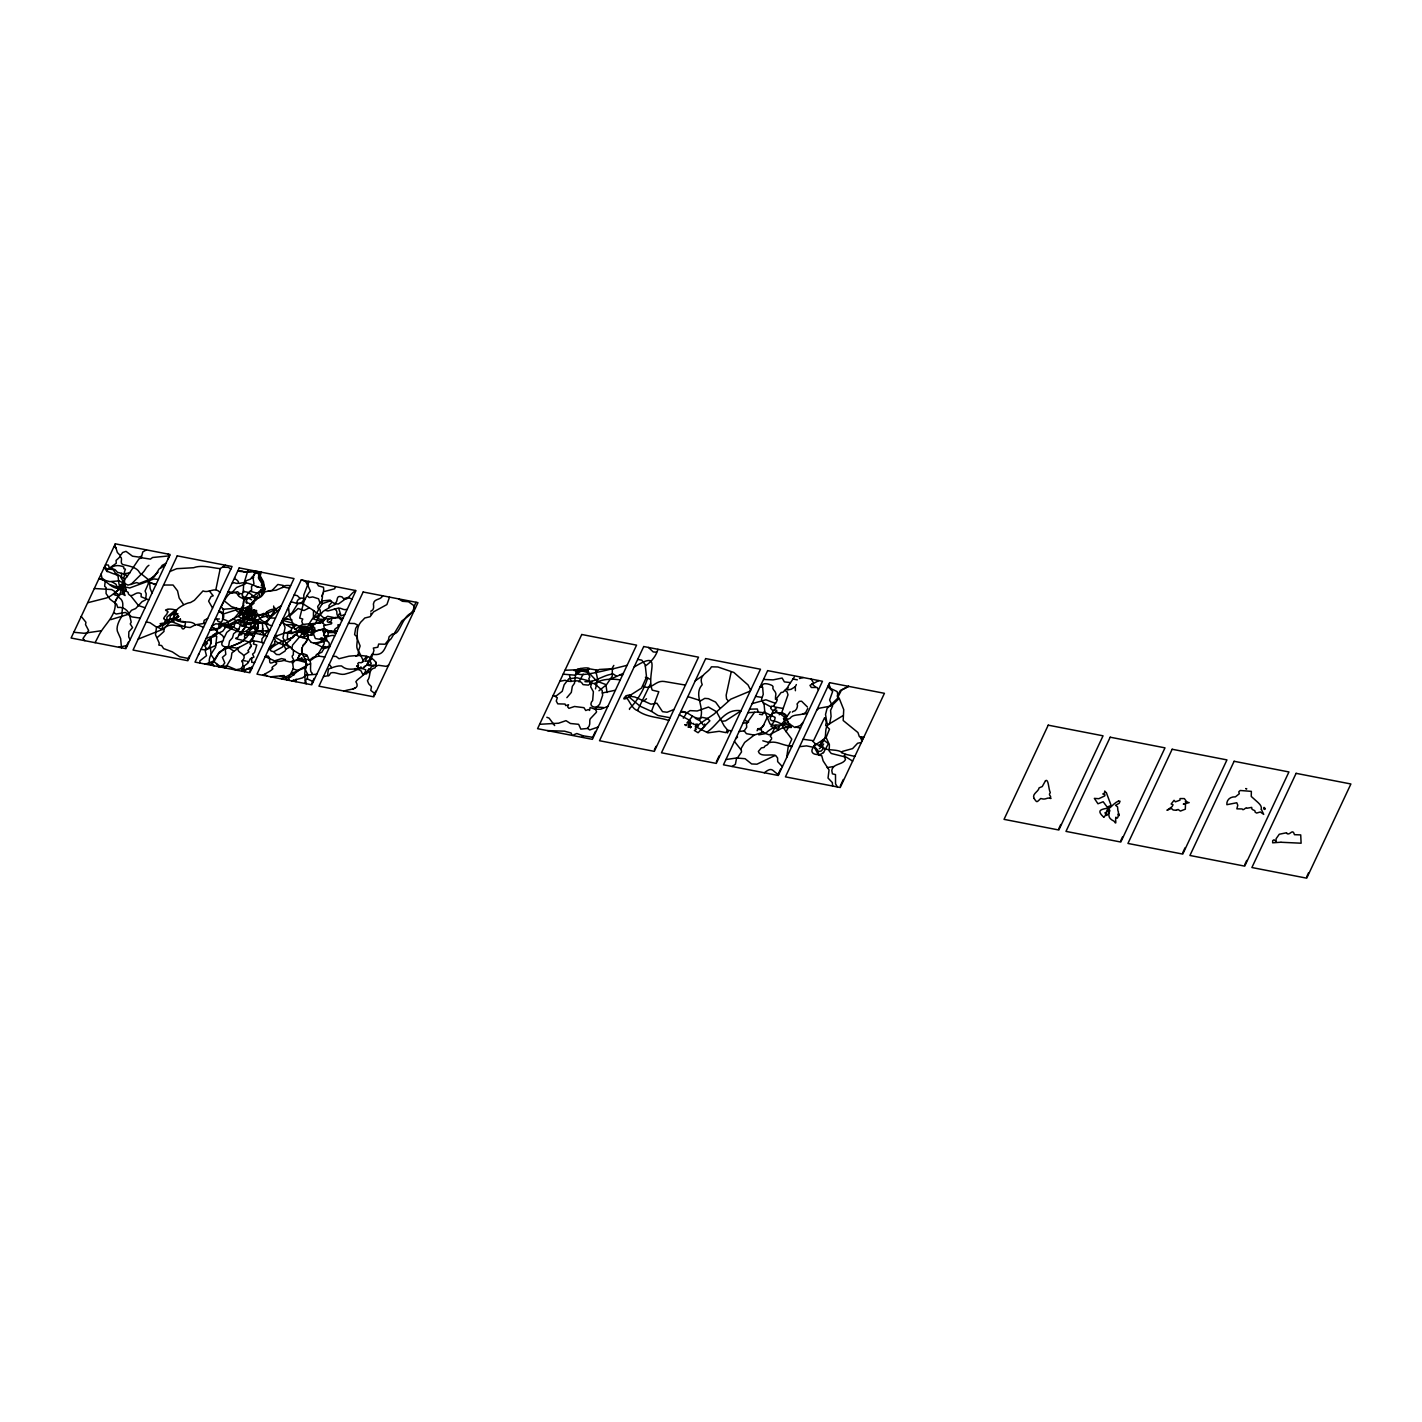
<?xml version="1.0" encoding="UTF-8"?>
<svg xmlns="http://www.w3.org/2000/svg" width="1422" height="1422" viewBox="0 0 1422 1422"><rect width="100%" height="100%" fill="white"/><g stroke="black" fill="none" stroke-linecap="round" stroke-linejoin="round"><path stroke-width="1.5" d="M95.096 642.673L98.26 636.541C103.166 625.52 115.431 617.255 115.253 604.101L114.755 603.248C115.253 599.337 123.91 590.592 119.946 589.312C114.364 591.872 112.445 596.049 106.419 597.987L87.844 602.697M236.656 631.421L233.635 633.732L232.497 637.785L229.511 641.109L228.675 645.872L219.219 652.271L210.811 665.158M248.21 569.653L243.713 584.158L243.144 592.032C240.478 596.102 245.544 598.964 243.411 603.532L243.322 606.714C241.882 613.682 238.629 608.474 243.713 605.541M311.08 642.317L316.111 643.775L326.864 640.522L326.136 636.416M233.706 619.53L236.852 620.543L247.73 616.473C249.17 612.118 243.002 614.233 242.007 610.98M263.657 643.259C261.861 642.335 248.708 638.354 250.148 644.095L251.339 645.179L249.899 647.597M254.236 613.38L254.023 615.637L250.076 615.335C246.362 622.178 239.358 620.987 230.577 625.218L215.629 623.796L211.789 626.355M1176.474 810.344L1178.038 809.456L1180.402 811.073L1185.326 809.171L1185.486 804.177L1183.317 804.123L1189.183 802.612L1185.201 801.848L1186.73 801.83L1184.348 798.577L1180.064 798.56L1179.976 800.177L1175.372 801.812L1174.057 800.319L1171.141 803.999L1173.043 804.745L1172.066 806.647L1166.964 810.291L1170.733 808.656M281.147 606.003C270.447 609.7 271.744 625.093 257.275 622.872L248.654 623.032L238.594 620.383L239.429 620.987M214.082 661.461L218.615 653.551M289.59 588.015C281.094 587.695 282.871 584.549 290.657 585.704M243.446 601.328L243.322 606.714M242.433 618.446L252.867 618.766L261.684 622.356C264.741 628.471 259.017 632.31 266.838 636.469M292.843 636.789L293.43 635.421L296.7 634.834L299.918 627.191L304.983 626.178C314.369 631.421 315.115 621.627 306.192 626.889C303.259 628.186 304.006 628.151 300.646 628.72C299.207 630.319 306.725 628.897 300.931 631.67L297.269 632.523L292.648 637.838L281.752 641.606C278.285 643.402 264.101 650.441 273.415 651.578L276.437 654.493L279.405 654.653L285.075 651.045L285.893 649.019L290.515 646.974M251.143 619.441L249.579 618.872M318.741 614.304L319.595 615.37L320.341 613.717M216.108 630.337C218.952 634.621 225.529 634.727 223.29 640.415C217.779 648.023 228.64 647.259 234.879 647.792L237.438 648.29L238.309 650.583C239.305 653.533 248.441 654.76 241.776 661.514C243.695 662.972 242.202 663.505 243.073 666.171C237.278 670.58 247.481 668.411 243.109 666.011M246.681 615.477L248.281 615.762L248.601 613.931C246.61 608.989 227.858 607.443 240.496 613.078L247.855 614.908M273.451 612.935L268.029 620.756L265.043 622.516M306.121 662.474L297.429 660.163L292.434 661.177L293.376 668.5L288.737 677.512L289.181 680.391M211.043 636.932L217.104 632.346M786.668 757.571L788.144 747.332L791.787 739.12L783.326 727.797L782.758 725.878L785.282 722.998L783.54 718.519L784.055 719.336M173.235 620.383L170.693 619.299M692.07 723.762C689.688 720.652 690.719 722.038 689.297 722.732M257.933 627.937L256.298 631.137L255.125 630.906L255.142 625.289M311.791 674.366L312.111 673.033C307.845 670.757 314.653 658.119 305.41 659.452M169.449 555.86L152.598 557.495L150.412 559.113L141.578 557.744L138.947 558.935L127.287 576.301C123.199 579.927 124.229 584.975 121.599 587.606M308.147 629.057L305.694 628.933L305.197 631.155L308.467 631.386L310.014 629.306M254.858 620.472L255.693 620.223C263.603 619.228 264.759 609.22 274.197 609.203L273.611 606.021M305.286 683.538L304.788 673.53L306.263 661.123L302.619 654.689C297.696 643.828 313.107 642.175 306.637 631.972M266.003 621.574L269.007 624.916L271.851 625.822M268.26 590.859L276.046 590.254L282.391 587.499L283.369 585.846M300.913 625.484L300.842 626.906L292.914 623.494L289.395 615.957L288.506 606.981M249.312 613.948C246.255 608.847 251.054 602.626 255.445 599.355L257.186 598.484C264.137 596.742 266.821 589.117 262.679 583.589L259.177 578.114L257.951 571.555M244.033 600.315C244.851 597.862 238.327 598.2 237.741 594.254C228.995 586.806 223.627 603.106 220.374 608.047M123.127 584.869L121.794 583.909C119.59 588.193 113.511 585.402 120.621 588.69M254.2 620.774C251.303 621.112 254.129 618.392 250.201 620.916C247.037 619.743 239.714 617.468 243.944 615.228C246.077 609.771 252.849 613.504 251.712 607.887L251.179 605.63L254.147 603.035M203.63 623.085L204.199 620.312L207.648 618.534M261.168 596.44L262.963 589.846L264.492 589.561M165.005 565.334L159.122 568.96L154.323 576.817L147.71 580.123L148.492 583.358L145.097 591.019L146.217 593.863L145.684 599.8L142.058 601.666L135.659 608.545L131.464 610.305L128.424 614.304L110.72 619.654M251.339 616.135L248.548 614.997M297.731 660.483L298.513 658.422L296.025 660.181M293.27 681.191L293.394 680.196M393.307 633.732C399.778 634.852 402.017 617.432 410.443 613.54L414.104 610.873M1045.419 780.874L1042.237 786.562L1039.073 787.877C1038.735 791.61 1031.465 793.938 1034.185 798.524M248.654 614.571L250.148 605.008L259.675 596.618L259.515 594.52L257.578 593.632M225.511 565.245L220.232 568.587L215.877 589.543M202.724 645.677L211.025 637.554C218.224 636.078 215.931 631.723 217.957 628.613L219.646 628.293C226.489 621.45 234.932 617.948 243.749 613.664L248.121 607.176L249.703 607.034M245.757 601.826L246.681 603.141M303.277 604.083L299.669 618.072L302.762 619.032L301.784 621.272L302.815 624.542M301.908 648.005L302.157 653.302L306.921 655.027L308.272 657.924A4.781 3.697 -18.6 0 1 308.645 659.293L308.467 659.826M832.599 786.028L832.35 782.58L828.031 778.065L829.044 769.977L823.142 760.894L821.72 755.651L818.574 755.171L813.686 745.981L815.535 743.902M1107.934 808.14C1100.486 809.402 1096.398 810.398 1103.703 817.17M759.472 714.235L762.316 714.733L764.716 710.893L764.147 704.921L761.517 699.393L763.241 694.363L762.654 687.501L760.077 686.773M596.547 707.054C593.596 709.685 597.809 711.213 596.191 712.493L590.219 718.839C588.886 721.025 591.268 724.776 587.535 728.206L589.632 729.966L598.147 727.051M852.631 761.09L846.463 757.268L831.23 753.464L829.204 750.994L829.399 744.666L826.111 737.503L829.488 729.13L825.631 725.398L826.626 721.167L825.524 714.448L827.071 708.423L838.109 697.829A4.035 3.111 -18.6 0 1 838.713 693.385L840.349 690.47L848.454 686.328M296.469 634.443C298.3 638.016 305.019 638.638 307.401 634.692M591.89 681.422L590.663 686.826L593.383 691.732L592.654 700.531L591.445 702.077C588.992 706.538 595.356 708.494 597.791 706.183L599.711 704.174L602.644 695.234L602.128 690.328L594.538 683.591L590.148 683.182L588.815 678.507L589.863 677.032L587.339 671.202L585.597 670.171L576.265 669.798L574.47 683.36L572.337 686.328L571.306 692.425L566.863 697.669M697.224 725.113L695.251 726.34L697.402 726.322L695.251 728.188L696.336 729.29L694.363 730.446L698.095 732.739L709.88 720.812L707.445 718.412L702.326 717.399C694.683 721.398 689.172 710.982 680.871 711.444M293.056 623.618L292.381 624.756L295.136 629.377L302.513 624.56L307.49 623.938L312.378 625.147L315.115 624.169L320.519 613.344L320.163 609.842L318.279 608.989L317.675 606.501L321.656 600.991L322.332 597.809C322.101 592.725 324.465 591.854 323.487 587.268L318.492 585.864L316.75 582.984M220.197 626.782L220.872 625.076L222.721 625.058L224.783 626.924C232.319 628.115 242.273 635.652 247.979 629.626L253.88 625.431L257.453 619.779M344.195 691.092C348.852 688.799 361.135 689.972 355.873 681.76C357.811 678.17 364.832 676.232 365.827 669.904C359.233 665.798 349.208 672.748 341.955 666.243A3.768 2.915 -18.6 0 0 341.351 665.923C336.996 665.567 332.677 667.54 328.624 668.98C327.202 673.975 327.362 679.485 330.615 673.033C335.379 671.131 340.48 676.161 346.63 673.655C357.153 671.06 365.116 664.358 359.197 668.269M613.7 668.589C608.456 669.407 573.813 679.183 577.456 671.788C576.123 667.362 578.807 669.566 580.887 668.358M791.307 726.411L784.997 723.585C781.496 725.771 777.656 720.776 773.71 721.274C766.796 719.799 772.217 716.208 772.484 712.884L772.839 710.733L770.706 708.352L771.399 706.467M99.042 578.47C106.135 579.998 109.121 585.9 115.449 587.944L116.977 587.784M689.066 723.371L688.461 725.344L689.688 726.998L690.47 724.438L688.426 724.385M820.601 746.07L824.387 739.173C827 734.534 823.658 726.926 829.595 723.869L831.07 716.421L830.59 710.378L832.599 705.934L831.177 705.17M176.808 610.482L174.782 610.518L167.014 617.006L166.765 618.677L168.596 620.632C171.102 622.676 163.015 630.035 161.326 629.093C159.584 628.275 155.762 625.449 156.242 629.217L155.496 634.745L159.264 643.153L158.82 645.09L161.593 645.535L163.601 648.592L172.293 651.845L179.616 656.715L188.859 658.599M210.9 636.612C212.251 643.348 209.301 651.898 201.053 649.232M362.894 667.967L366.485 665.372L371.977 654.209C386.375 656.893 383.94 644.415 391.05 638.833L401.768 621.058C406.923 617.006 413.802 613.273 413.998 606.554L416.059 602.288M294.407 674.775L293.288 672.393M771.684 738.836L768.609 742.693C767.578 746.443 765.089 744.488 764.058 747.457L761.392 747.901L758.37 751.42C760.006 757.677 770.973 753.518 775.772 755.597L777.603 758.033L777.656 761.623L782.402 766.654M214.367 659.541L211.22 654.991L210.332 647.561M261.204 592.423L261.008 589.668M291.048 632.399L291.723 628.044L281.432 622.054M296.576 625.484L292.825 625.716M242.255 595.942C248.743 601.382 254.947 595.267 261.115 589.881L262.004 589.65M237.812 631.706L242.131 620.614L245.828 617.29M321.905 600.422L322.367 603.479L314.529 616.419L319.577 619.192L323.505 619.37L324.092 618.09C330.242 620.063 330.117 618.09 335.29 617.877L338.809 617.735L341.902 620.65M241.811 671.184L242.202 669.104M253.596 610.269C250.77 611.087 257.986 609.345 253.809 610.251M313.249 681.707L307.383 678.916L307.507 674.01L305.321 669.638L307.241 664.056L305.979 663.345M731.21 671.824L726.162 695.18L726.535 698.949L728.402 700.886M757.108 730.748L757.819 728.722L760.983 728.437L763.01 726.322L766.973 717.843L771.897 714.519M221.779 607.301L223.538 609.985L222.952 613.486M262.839 628.506L262.715 629.75M177.679 616.544L178.177 615.69L177.519 616.633M274.179 611.211L273.628 612.989M307.863 638.3L310.725 641.766M863.083 738.8L859.315 736.525L857.946 732.543L843.175 720.492L843.726 709.614L839.229 698.344L832.403 705.134M322.563 641.464C318.208 640.415 325.585 638.069 321.052 637.838L319.843 639.278L315.364 638.531L313.551 634.034C310.654 628.648 309.854 639.296 313.036 632.097L312.2 631.208M775.079 755.473L756.966 764.183L751.634 763.952L745.075 758.708L736.596 757.997L735.405 764.272L732.117 766.494M778.687 729.788L770.955 726.304L771.826 725.131C782.473 724.847 767.578 729.433 766.174 733.272L761.854 731.797L761.019 728.26M389.521 597.116L386.891 604.581L373.542 611.887L370.093 616.704L364.743 618.019L362.646 620.294C357.046 624.773 356.815 632.683 357.473 639.26L360.122 645.961L358.54 650.814L363.428 661.034L361.206 662.776L358.771 662.528L357.74 663.63L358.504 665.265L356.602 666.171L357.846 665.869M313.373 633.252C312.947 637.412 308.876 633.305 308.272 636.096M331.717 619.174C331.255 624.382 324.056 622.036 328.838 619.477M235.163 622.409L234.061 626.515L226.773 632.399L224.267 637.554M774.83 727.851L770.369 736.4L771.648 737.876M297.785 658.599L299.278 655.044L302.157 653.302M332.997 656.271L336.214 656.484L338.969 658.724L349.065 656.182C357.882 655.471 370.84 653.64 376.261 663.061L375.212 667.842C367.623 669.14 371.32 676.303 367.427 680.694L367.96 681.867A14.949 11.518 -18.6 0 0 368.938 684.071L371.444 686.613L370.786 690.417L375.177 693.829M794.258 677.121L788.446 685.777C787.592 688.39 784.908 689.794 783.042 692.212L781.158 692.478L776.785 698.166C778.723 702.166 772.75 703.908 774.261 706.876L783.273 708.512M306.032 626.48L302.833 629.768L302.637 633.252M777.781 730.233L779.967 725.22L775.879 724.936M262.199 617.201L267.994 615.762L271.566 616.455L279.761 608.936M311.631 630.657C315.577 629.502 315.915 634.443 313.036 632.203M787.966 687.768L787.344 689.901L791.023 689.315L795.307 686.702L796.356 684.551M261.239 572.248L260.208 575.874L263.479 581.758L264.652 588.815M252.298 639.669L255.16 633.323M322.403 641.198C323.807 636.381 330.455 636.327 327.647 631.599M126.06 589.81L125.456 587.233L122.914 587.642L125.047 585.686L122.114 586.273L123.039 585.029M312.236 625.733L313.675 626.551L311.418 628.275L314.706 627.795L314.884 631.101L324.376 628.808L330.135 631.368L337.032 631.013L333.37 632.132C327.327 628.026 322.243 635.527 322.865 629.413M213.176 634.852L217.282 633.768L217.353 632.506M1034.167 798.506C1037.136 803.021 1036.602 802.399 1040.691 798.489C1046.45 800.408 1046.254 796.889 1051 798.471A2.08 1.6 -18.6 0 1 1050.271 798.098C1051.96 795.485 1047.694 795.769 1050.289 792.552C1048.494 789.352 1048.583 778.207 1045.508 780.714M321.799 596.458L322.936 593.401M168.969 622.96L174.657 619.352L173.786 616.988L174.746 615.139A8.159 6.292 -18.6 0 1 174.462 614.819C174.995 613.362 176.417 616.117 177.963 613.789C169.307 613.291 183.989 603.07 190.441 602.572L194.387 600.315L203.008 590.93C208.892 593.614 215.024 586.273 219.895 592.441M699.873 719.532C705.703 707.694 692.923 695.038 702.219 684.675C697.989 674.632 708.12 673.388 711.427 666.811L717.861 666.971L733.859 672.464L748.061 684.96L750.656 690.203M257.578 626.889L258.129 625.662L255.622 622.569M308.965 581.456L303.775 595.071C304.823 604.386 298.496 604.19 292.968 602.27L290.959 601.755M301.66 603.337L297.82 603.675L292.079 612.775L282.569 620.188L285.058 627.706L282.978 637.838L285.609 642.762L293.447 650.334L293.305 654.902C289.306 656.911 297.589 661.266 292.132 663.025M376.012 662.119L375.959 663.843M783.54 718.519L784.464 718.252M323.523 632.097L324.98 638.727L328.997 642.673L329.62 646.814M256.298 631.137L255.036 633.75M265.043 634.887L261.95 638.798L261.915 641.749M313.498 610.642L313.391 618.872L322.954 622.338L308.947 624.062L312.627 618.481L319.754 615.033M598.964 690.772L606.501 684.711L612.278 676.179L612.313 667.931L613.824 665.407M353.136 688.995L355.304 687.821M255.285 620.383L255.622 619.441M172.951 618.712L173.911 616.561M324.856 656.982L318.812 656.146L318.404 653.658L324.145 643.775L324.109 641.091M224.036 600.653L231.43 606.625L236.532 608.207L222.881 609.291M299.331 637.198L292.559 645.09L291.83 648.788M303.526 603.408C303.135 602.484 307.65 593.454 310.387 591.09L307.401 584.353L308.752 581.42M838.731 698.291L837.078 691.536L830.697 688.515L828.83 684.355M331.237 601.044C327.184 599.444 335.965 603.763 335.023 604.528C329.584 606.945 327.771 608.865 323.043 611.407L320.625 614.517M255.373 618.055C258.804 615.762 252.903 609.007 248.512 615.122M650.476 683.875L637.5 710.52C631.261 709.116 628.311 696.602 625.147 697.793M104.179 567.502L107.148 571.68M382.678 595.782C380.776 600.191 374.11 598.52 373.577 603.497C372.6 603.052 375.728 609.86 370.769 611.229M784.286 718.679L784.606 716.955L781.833 715.159L781.869 712.173L788.001 694.789L787.041 691.803L784.944 690.399M152.03 593.01L150.145 588.53L149.417 580.407L141.222 573.866M116.053 548.252L114.72 545.035M231.946 583.411L234.026 582.7C240.674 585.206 239.269 580.78 234.737 578.754L234.666 577.581M1119.096 814.131L1119.167 815.641L1118.296 814.486A3.128 2.417 -18.6 0 1 1118.599 814.006L1118.687 814.148M252.867 618.766L252.334 616.135L248.423 615.459M218.704 624.382L224.765 623.049M224.374 648.628C230.328 647.437 236.887 643.97 242.611 641.304C245.117 639.882 244.762 636.292 244.46 636.309C245.437 631.439 257.88 627.706 254.52 622.001L254.52 620.134M250.361 616.028L250.876 614.837L258.022 614.837M689.634 723.958L690.079 722.127M300.291 654.351L298.193 657.942M823.658 743.973C817.17 752.362 838.358 747.812 841.86 752.682L842.411 751.403L852.578 748.612L857.626 743.226L861.377 742.462M160.224 568.373L162.179 565.369L165.93 563.361M689.03 723.229L686.897 722.98L692.443 716.315M180.434 619.725L180.523 619.085M219.272 610.411L220.126 611.567C227.324 614.624 222.063 621.538 218.935 625.236L218.792 628.204L210.207 629.715M246.664 622.943L245.437 627.244L240.958 632.986C237.492 632.826 239.767 637.82 236.461 637.98C232.515 638.674 243.749 640.22 246.646 641.269L249.383 642.282M243.091 640.967C245.722 637.358 247.232 637.874 248.086 634.55M772.182 715.639C769.551 711.391 776.803 714.342 776.768 710.325L774.563 709.827M229.724 625.182L237.19 629.199L238.718 631.51M241.953 631.261L245.117 627.155L249.917 614.588M256.44 572.693L257.098 571.377L250.468 579.11L246.059 580.763L245.295 583.891L236.532 587.535L232.497 592.05M272.953 590.361L257.204 593.17L251.232 591.534C247.748 590.397 247.428 597.4 243.66 598.04M221.761 624.56L227.68 625.2L236.994 620.507M117.795 588.761L118.364 589.775L114.204 593.916M125.954 647.134L128.3 642.122M187.9 659.168L189.588 655.578M242.007 610.269L238.523 616.704L244.762 619.548M249.863 671.202L252.067 666.545M311.845 683.253L314.102 678.436M370.929 613.006L371.071 614.464M373.808 695.287L375.799 691.074M622.64 674.846L620.241 674.757L609.967 679.414M592.423 737.787L595.409 731.423M654.369 749.838L656.004 746.354M716.332 761.872L719.141 755.882M737.556 737.076L735.601 738.942M778.314 773.923L780.642 768.964M840.295 785.957L843.317 779.487M1058.892 828.457L1060.759 824.493M1120.838 840.509L1122.491 836.971M1182.82 852.542L1185.024 847.832M1244.783 864.576L1246.738 860.417M1306.747 876.645L1308.596 872.717M230.044 628.133L231.395 626.498M260.208 571.982L259.106 573.973L263.977 586.859M248.637 632.417L247.464 634.319L240.958 632.986M226.24 626.035L228.373 626.409L228.675 624.916M247.801 615.548L246.504 616.899L242.966 615.068M807.767 708.44L805.705 712.44C801.19 716.244 793.156 713.346 789.974 718.394L785.015 720.439L779.825 725.7M683.324 718.181L686.755 712.76M337.245 617.379C340.089 617.024 337.174 613.255 340.462 613.913L338.738 608.474M791.45 727.495L788.463 727.335L786.01 731.69M762.405 687.395C760.628 681.334 769.942 684.142 772.359 685.688L773.07 686.719C771.453 690.203 777.39 691.003 775.594 696.193L775.47 699.286L776.536 699.464M578.967 681.938L583.18 674.188M106.828 569.973L116.266 563.29L116.071 560.428C121.759 555.38 120.994 556.429 117.368 552.518L115.911 547.879L113.938 546.706M243.304 615.246L244.388 612.971M326.171 618.108L323.363 621.165L320.181 621.183M176.488 618.143L177.235 617.61L176.346 618.463M819.196 746.408L822.734 739.849L826.111 737.503M254.378 619.974L255.018 618.232M221.832 667.309L221.885 665.976M320.608 623.032L321.799 620.703M174.177 613.06L170.178 616.17L170.089 618.623L165.076 623.387L157.415 627.155L161.646 625.325L160.064 623.707L165.485 622.712L164.739 621.201L166.161 620.188M595.462 688.888L597.773 679.965L595.587 669.869L588.868 668.731L586.717 670.704L587.215 672.339L581.438 670.793L575.163 675.183L563.148 674.17M219.13 610.696L219.575 612.082L220.712 611.762M255.373 615.548L253.703 618.961M838.589 695.713L841.451 690.203L848.738 686.382M294.763 626.195L293.963 627.635L291.386 627.813M244.424 599.284L245.366 597.489M355.944 656.289L358.54 654.884M707.161 731.975C718.661 724.278 724.42 708.316 741.004 710.733M325.514 617.877L327.593 616.277L335.29 617.877M222.596 614.251L235.839 609.967M688.07 727.069L689.403 726.926L688.426 726.802M788.623 725.167L789.334 723.887L786.544 720.279M306.939 631.279L308.681 628.4M254.147 641.304L253.4 644.042L256.795 644.984L254.52 652.538L252.583 654.102L253.934 657.088L250.432 658.635L247.943 663.096L243.909 666.26M148.919 565.298C145.933 566.951 145.524 570.115 142.627 572.87L130.895 584.531M264.99 588.992L264.368 590.219M249.703 628.631L251.321 624.596L242.7 624.009M106.97 570.115L110.685 568C114.667 564.605 120.248 565.281 123.803 567.005L123.892 568.693L125.438 569.173L124.247 572.497L127.073 576.692M727.406 732.988L728.348 731.05L724.118 725.842L716.51 711.675L708.458 707.072L697.153 710.982L690.043 710.609L686.435 713.151M117.671 588.566L116.337 587.748L121.368 589.508M116.835 598.147L114.844 602.555M169.609 555.522L168.045 558.864M253.703 601.702L256.298 599.284M854.835 756.397L845.788 754.353L844.153 755.811L845.486 759.561C842.677 765.072 832.67 763.365 831.781 770.528L832.421 773.852L835.496 774.563L835.549 783.86L837.416 786.97M221.441 667.238L224.818 662.883L222.419 657.355L225.831 654.422L225.263 649.854L227.449 647.188M223.325 612.278L222.685 613.255M296.505 603.426L297.322 600.955C298.229 598.307 303.242 596.867 304.948 599.302M304.983 643.668L308.094 637.98L307.259 635.616M366.485 665.372L371.053 659.381L373.95 650.476L373.346 648.059L377.808 647.223L378.661 644.059L385.06 644.237L388.384 640.06L389.13 636.665L392.294 634.016M737.343 758.104L741.502 751.971L741.146 748.47L744.666 742.426L754.247 735.085L763.418 732.081M369.951 671.255C364.921 670.082 369.205 674.526 365.081 673.975C362.646 675.93 362.255 673.086 361.739 672.286C361.615 669.513 355.767 669.282 354.736 668.696C359.464 668.749 357.544 667.789 358.166 665.709M225.956 646.939L224.996 647.33M255.836 612.189C255.302 608.865 254.254 612.971 255 614.197M282.018 622.143L279.921 625.289M247.943 662.19L247.019 661.141M244.477 671.717L246.077 669.673L242.895 669.051M326.527 629.893L323.558 635.083L326.669 636.327M754.531 712.298L746.479 723.709L746.71 727.229L744.221 730.872L739.085 731.495M251.019 646.672L247.908 650.654L248.868 651.934L244.584 654.92M823.96 747.705L821.401 750.94L818.077 751.687M163.637 618.499C165.29 614.766 167.156 615.122 167.227 612.775C170.711 610.927 161.646 610.429 167.743 609.327M206.066 649.73L215.433 645.641L216.642 643.011L222.028 641.269M285.893 649.232L284.027 645.57L290.515 639.776L290.408 638.229M273.966 637.963L274.979 639.402C274.375 641.695 279.725 643.597 283.085 644.646L282.694 646.903L274.197 651.489M300.149 636.967C301.5 629.893 315.151 635.136 312.165 628.097M291.954 619.885L285.147 618.89L283.902 620.685L292.896 623.263M817.792 753.127L817.81 750.212L814.326 746.532M265.363 656.289L268.171 656.004C271.033 658.422 267.958 664.27 271.886 662.865C276.117 660.448 281.947 662.368 285.378 659.488L281.485 658.599L274.606 660.875L265.203 656.626M799.484 678.543L803.181 677.53M324.127 591.57L334.668 588.779L335.45 586.611M776.661 707.658L772.804 710.929M163.654 618.606L166.143 620.365M818.859 680.569L809.971 685.351L811.322 687.501L817.135 687.466L818.432 689.848M627.12 665.3L613.948 668.607L599.249 669.478L595.356 672.162M199.791 663.025L199.844 660.91L206.492 655.684L205.283 651.187L206.172 647.917L204.786 645.997L207.523 643.206L204.75 641.375M257.542 620.65C259.888 627.12 257.009 637.963 246.841 632.15M178.763 616.419L177.732 617.13L178.657 616.419M764.289 772.75C772.679 766.316 771.737 770.742 778.634 774.688M213.176 661.55L211.149 665.087M685.884 712.511L680.605 712.031M243.5 592.121L243.855 590.681M581.936 737.307L583.216 735.832L593.276 737.396M146.448 549.87L142.769 551.932L141.72 556.144L138.912 557.086L132.513 556.198L126.007 551.345L122.63 552.518L120.657 555.255M309.409 660.288L313.249 657.266L318.812 656.146M216.908 629.519L216.446 630.355M269.167 615.922L266.732 611.709M288.044 619.121L285.68 618.712L282.214 620.401M253.365 612.491C255.249 613.06 249.525 607.727 253.116 612.615M789.334 723.887L794.934 727.531L800.088 725.593L803.27 722.18M318.048 623.298L323.612 620.827M331.628 602.59L328.98 605.47L329.104 607.656M301.109 659.595L301.997 657.799L297.429 660.163M1171.124 808.478C1173.594 809.296 1171.195 810.309 1176.154 810.167M301.571 653.64L300.504 654.191M241.936 610.038L240.674 611.069M758.779 734.854L765.694 733.574L769.249 734.872L782.1 728.064L788.463 727.335M224.676 648.823L218.704 653.32M268.403 649.836L270.376 648.539M327.931 635.847C323.718 638.762 332.89 633.679 334.668 636.043M250.023 614.411L252.885 612.455M792.356 712.084L792.925 711.515C797.138 711.178 798.257 704.903 797.013 704.032L799.288 701.384L801.581 701.206L807.447 707.001M321.745 629.519L316.306 631.013C311.222 628.026 299.669 630.07 291.759 633.59L285.698 632.666L274.819 636.541M1105.747 815.108L1103.828 817.206M539.631 724.296L558.544 723.229L565.992 720.652L570.418 723.496L578.647 724.313L580.816 729.113L587.606 728.455M259.568 575.661L258.608 576.603A4.675 3.608 -18.6 0 0 259.355 579.554L261.666 583.198L262.839 590.503M149.221 580.14L158.073 572.231M388.668 665.087L386.215 666.349L378.519 665.283L375.764 666.225M637.678 659.399L641.784 660.146L645.179 664.732L646.53 677.05L641.606 688.017L628.364 696.46L640.131 706.219L651.489 711.373L658.813 691.714L652.218 690.132C645.766 673.424 664.234 648.521 634.052 667.114M620.241 674.757L623.369 673.299M238.363 595.32L239.447 593.596L242.167 593.721M255.533 612.669L256.511 610.571M253.329 636.896L249.259 642.033L237.438 648.29M289.857 638.745L293.963 636.381M262.732 675.254C266.358 672.926 270.216 671.557 272.935 668.767C268.651 667.096 280.241 664.074 275.548 662.137M98.9 578.772L109.778 581.616L119.021 580.905L128.016 585.1L136.69 582.593L139.16 583.464L147.71 580.123M247.659 599.071L244.104 600.12M305.606 665.443L310.565 663.825M819.321 748.683L821.401 747.119M239.056 643.277L228.284 647.383L233.812 651.152M740.933 710.893L725.576 720.847L721.967 721.327M252.476 611.122L249.277 613.255M321.656 600.991L330.295 600.084M816.779 710.022L819.179 708.227L830.697 706.094M1118.741 800.995L1120.038 801.226L1119.221 803.27L1115.523 805.296L1117.532 806.825L1117.941 810.895A4.781 3.679 -18.6 0 1 1118.385 811.766C1118.563 814.219 1118.101 820.832 1115.879 817.188C1114.955 819.143 1117.141 826.395 1114.19 821.276C1106.44 817.472 1109.693 814.735 1109 808.46C1111.204 807.145 1114.261 802.915 1118.385 801.066M180.292 619.796L179.172 620.01M292.399 661.283L290.035 662.012L284.631 660.626M233.564 619.05L241.402 609.807L249.294 605.968M307.863 628.595L311.205 626.302M325.211 629.271L323.487 630.781L323.061 629.288M153.167 583.802L156.136 584.246M302.779 645.392L304.557 643.757M180.31 619.139L179.421 619.637M305.232 634.159L302.317 637.731L308.272 639.207M269.362 647.774L274.979 643.455L274.606 641.571M206.083 638.514L211.185 636.487M689.759 724.065L688.426 724.473M700.566 730.286L704.672 726.269L704.69 723.994M331.735 667.593L329.229 664.305M334.792 603.497C338.863 601.488 335.041 594.627 342.009 596.885C346.595 603.532 349.421 594.414 354.665 591.339L355.251 590.468M310.156 660.679L315.808 656.751M779.167 714.679L781.691 713.755M590.557 683.591L588.335 685.12L583.056 684.622C578.985 677.085 570.791 683.751 565.156 680.231L559.77 681.369M237.083 629.644L239.074 628.933M210.083 639.456L210.989 643.739M369.809 660.697C371.533 663.896 372.457 663.932 368.085 665.034C369.027 667.078 378.27 663.239 373.257 666.278C369.702 665.709 371.675 670.669 368.654 668.855C369.738 669.318 366.432 670.011 368.813 671.362C369.933 675.557 369.169 669.584 364.352 673.246M308.663 608.172L303.97 610.518L298.087 608.492L289.59 616.135M615.406 690.239L602.253 692.976M283.885 619.405L285.68 618.712M255.907 571.146L246.077 572.088L237.705 571.093M248.388 612.455L251.054 610.411M235.181 669.904L241.171 668.731M272.544 589.988L277.841 584.46L283.369 585.455M842.784 715.764L828.795 724.225M178.141 619.814C172.382 618.623 175.493 618.677 173.999 614.091L174.213 612.793C180.736 609.363 167.796 608.509 167.849 609.451M362.699 662.101C362.503 659.061 365.365 659.346 366.254 656.377L367.729 656.786L364.939 661.266L369.471 660.857M329.957 646.086L321.763 648.041M803.075 739.262L813.544 740.72L824.582 717.701L827.551 724.225M254.005 623.511L241.562 622.089M298.211 631.955L285.698 632.666M121.279 588.797L126.718 587.25L129.704 587.979L149.221 580.816M257.773 595.64L254.894 598.573L251.925 595.996M795.805 727.14L800.515 728.046M761.694 697.367L755.562 696.389M584.922 681.653C595.143 682.791 602.697 674.935 613.238 673.975L616.473 676.161M329.922 601.079L322.261 603.657M343.911 598.644L347.768 597.489L352.034 599.035M286.231 624.667L292.381 624.756M581.029 668.589C587.624 666.811 596.796 668.873 578.825 671.06L573.955 670.491M594.538 683.591C601.755 678.809 611.638 678.596 620.276 679.894M169.911 571.502L176.719 568.693L193.623 567.716C202.315 564.516 212.482 568.089 220.232 568.587M343.004 618.286L341.173 618.179C333.21 614.233 339.947 611.922 334.366 608.972M247.695 632.239L261.417 631.617M645.286 665.976C650.867 662.297 656.235 656.164 657.906 649.285M205.052 664.038L211.665 664.181L214.082 665.798L212.802 663.932M205.461 623.209L195.472 624.791L190.157 627.529C182.567 627.155 176.239 622.658 169.805 621.343M270.66 676.801L284.204 675.503L285.769 678.098L290.39 677.228L298.887 670.189L305.712 667.576M336.516 617.361L334.917 617.504M344.462 599.64L338.436 603.959L335.236 603.888M339.965 624.756L337.921 624.809L338.169 626.711C337.654 627.457 331.93 630.035 335.734 631.137M247.357 613.557L248.548 612.989M239.216 609.842L240.745 609.398M217.442 633.625L222.703 631.261L228.409 623.494L227.769 622.374M241.989 625.733L235.981 621.805M305.446 666.278L281.911 678.987M242.54 671.344L249.739 667.611L252.138 667.825M174.408 618.961C178.443 623.565 187.384 618.908 185.02 625.022C185.82 628.613 181.909 630.959 181.643 626.871C176.577 624.951 166.57 623.529 164.17 628.791A2.88 2.222 -18.6 0 0 163.637 628.986L138.183 639.118M231.964 592.316L228 591.819M239.465 643.064L240.887 642.442M209.852 647.33L210.918 647.525M246.824 669.264L251.747 668.642M222.845 617.966L222.401 618.943L227.022 620.65L227.858 622.285M775.861 712.44L782.74 713.133L785.317 715.515L788.339 722.518L784.997 723.585M303.561 656.182L307.045 656.235M242.878 571.164L237.883 570.755M827.16 767.649L833.505 766.529M725.949 759.526L736.596 757.997M291.652 680.889L302.602 677.832L307.507 674.01M673.975 709.507L667.096 712.244L662.528 711.675L656.911 703.25L650.938 704.174L634.781 696.976L630.088 696.318M118.666 647.259L127.411 645.446M245.722 635.154L247.908 634.976M302.602 653.711L299.402 653.889L293.447 650.334M198.458 654.742L198.938 653.747M299.047 659.186L305.481 659.577M73.802 632.257L84.058 633.27L101.033 630.781M267.869 631.368L264.474 634.532M607.852 706.343L600.777 709.223L595.089 709.258L590.13 707.498L589.561 710.449L588.406 709.525L585.74 710.52L583.962 707.676L574.506 706.485L568.96 708.352L567.627 706.823L568.516 704.743L565.725 705.614L565.032 704.05L557.762 703.854L556.251 701.028L557.317 697.704L555.38 696.549L562.223 691.305L564.161 684.746L568.853 678.738L576.959 677.779L588.441 680.747M120.906 587.784L128.193 592.405L128.336 593.774C132.122 599.337 135.499 590.023 141.222 593.845L141.098 596.76L148.777 599.906M262.092 592.636L264.51 592.636M123.323 587.89L125.296 585.704L123.732 577.528C126.949 573.368 120.159 573.155 117.546 572.373L115.058 569.671L109.245 567.52L108.339 565.049L105.406 564.889M250.308 590.823L251.694 590.219L251.463 586.628L253.969 583.838L253.045 577.883L255.356 571.04M263.817 613.38C257.613 616.97 256.227 613.166 256.422 610.411M752.167 703.623L765.907 699.784L775.577 703.375M1107.72 808.105A13.42 10.327 -18.6 0 0 1107.845 808.531C1101.161 826.538 1116.999 802.328 1105.481 812.797M597.471 670.118L595.587 669.869M700.406 700.922L704.779 698.38L708.387 698.664L715.586 702.077L720.083 708.28M250.61 615.424L249.348 615.317M327.86 632.594L333.761 632.523L335.734 633.768M327.22 675.859L323.452 676.605M1280.831 842.233L1272.654 842.819L1272.708 840.615L1274.023 839.798L1276.121 841.522L1276.085 838.767L1279.267 834.252L1286.626 832.741A7.785 6.008 -18.6 0 1 1286.679 833.381C1289.985 836.136 1292.509 827.746 1294.447 834.678L1300.721 834.91L1301.112 843.21L1281.151 842.268M258.235 615.566L265.15 614.215L273.788 610.411M742.977 723.211L747.954 722.536M329.904 622.072L331.824 622.889L331.433 623.831L323.701 625.627L324.429 628.826M291.243 630.621L288.275 631.777L287.617 634.319L287.315 638.656L290.515 639.776M761.072 728.153L763.952 724.865M250.876 609.896L249.134 610.34M596.742 707.001L603.621 707.569M275.459 618.126L270.198 617.966M218.988 666.758L222.81 666.367L224.552 667.842M282.391 587.499L283.44 587.215M322.67 638.514L323.701 639.136M239.287 583.482C249.152 580.336 255.32 588.441 264.634 587.819M158.393 579.429L153.86 578.932L149.328 580.638M750.247 691.056L730.784 699.18L714.022 714.093L698.966 724.331L697.42 727.584L707.907 732.863L719.177 731.299L725.931 732.632L727.335 730.215L731.566 730.855M695.234 680.854L702.664 675.699M261.861 632.577L262.91 632.577M110.045 569.084L113.262 569.742L115.449 573.155L120.23 576.159L123.43 582.007M106.828 571.111L113.333 573.724A11.003 8.479 -18.6 0 1 116.302 574.861L118.062 576.07L118.986 584.229L120.568 585.722M243.5 571.715L254.538 571.591M313.764 643.419L320.732 641.784M121.385 589.597L123.483 589.188M693.207 723.318C693.118 726.233 698.806 722.394 697.313 725.131M304.663 626.747L301.073 626.587M272.74 677.21L275.175 676.73M205.426 664.127L213.389 661.212L219.912 666.26L227.822 666.118L237.865 670.42M172.951 618.499L169.236 619.21M208.181 639.829L209.674 640.024M261.186 585.224L263.248 585.526M324.092 618.09L320.252 614.979M253.72 577.634L251.534 577.51M270.002 629.733L266.11 630.906L256.387 630.675M773.799 706.041L770.297 706.574L763.436 702.823M289.039 605.843L290.621 602.484M249.685 627.902L241.349 625.751M210.278 640.202L209.354 640.078M207.061 663.772L206.083 664.11M365.33 665.958L364.228 667.114M302.993 632.861L304.326 632.683M576.265 669.798L564.978 670.277M300.842 632.577L304.415 632.043M305.854 632.47L302.868 631.652L302.815 630.426M799.591 746.674L806.523 745.875L814.877 747.581M775.061 727.495L778.847 726.642M547.434 730.606L564.552 731.175L571.146 733.023L572.088 735.387M267.514 624.276L261.097 619.903L258.289 615.779L255.853 615.584M254.645 662.492L251.783 662.385L251.623 658.262M140.245 618.126L131.766 616.881L125.438 612.438L116.195 614.02L113.813 612.722M216.357 629.644L210.047 630.053M802.541 714.235L807.394 713.4M325.834 638.656L324.145 638.958M164.134 629.075L162.019 629.466L162.623 625.787L168.88 621.681L170.089 618.623M307.365 678.756L305.534 680.231L306.299 683.733M247.179 615.904L244.388 617.468L243.518 615.619M283.191 618.303L284.613 618.926M307.401 674.988L316.75 674.241M546.848 717.292L549.105 718.128L552.945 723.247M123.803 573.973L130.237 572.639M238.594 620.383L237.545 620.365M236.532 608.207L240.602 609.185M251.001 627.635L257.08 629.235M146.217 622.001L150.003 622.694L156.58 627.173M149.754 582.558L151.585 583.002M256.422 572.426L261.541 572.248M225.476 647.845L226.969 647.899M749.59 709.151L757.304 708.991L758.21 712.067M816.495 744.453L822.769 746.461M754.247 735.085L746.408 733.681L744.221 730.872M325.283 646.566L321.603 646.814L315.862 643.793M264.741 674.348L267.603 676.214M148.492 583.358L151.727 583.02L155.869 584.815M254.023 615.637L255.32 615.655M274.339 637.963L274.713 636.363M227.947 622.196L234.079 618.641M260.315 575.181L259.551 575.075M285.875 644.717L289.519 647.365M211.38 627.226L214.491 628.026M670.118 717.737L657.977 715.497L651.489 711.373M644.059 700.744L646.512 698.753M287.404 609.309L288.364 609.434M762.814 740.791L769.355 742.639C776.679 740.347 783.824 746.497 792.125 745.91M344.711 614.66L340.853 615.922L340.498 613.984M757.659 729.45L760.663 729.664M249.703 608.847L251.232 609.274M252.192 618.588L253.774 618.854M656.466 652.183L653.196 651.934L648.503 647.454M306.903 595.551L309.249 597.578L312.716 596.92L318.564 598.804L319.897 602.786M243.464 591.783C250.112 591.268 251.25 596.138 257.915 598.022M303.419 604.066L314.351 610.98M687.839 696.62L700.299 700.566M163.566 585.011L173.075 585.029L177.537 590.859L179.154 598.004L183.474 604.421M104.624 566.578L107.29 569.422M228.373 626.409L230.702 626.782M145.097 607.781L138.485 605.576L131.073 596.245M157.344 637.483L164.045 631.404L163.743 628.506M321.568 639.58L320.252 639.082M415.42 608.083L413.784 607.763M215.06 619.405L219.379 618.943M642.531 686.079C651.543 690.985 655.009 679.947 664.358 681.494L685.44 685.084M247.464 634.319L254.111 635.758M645.392 677.281L650.316 679.307M790.277 682.578L784.393 681.902L782.118 678.045L773.088 679.876L763.738 679.449M248.992 629.004L250.361 629.431M302.868 603.817L301.446 603.23M256.102 586.522L258.129 587.268M280.258 676.41L284.702 677.441M253.898 636.096L252.121 635.456M114.044 594.609C117.048 595.729 117.386 596.12 121.172 594.218A3.644 2.808 -18.6 0 1 122.15 593.827L125.083 595.516L123.501 591.516L122.416 592.05L123.341 593.312L122.239 592.299L125.243 591.445L126.096 589.792M220.819 624.009L221.939 624.222M94.332 588.512L111.663 589.543L115.502 591.854L115.146 593.472L117.724 593.721L119.021 597.631C126.309 602.021 120.532 610.749 122.363 616.241L121.474 616.846C119.252 620.33 116.053 626.622 117.351 631.137L120.639 638.638L121.492 647.81M177.27 619.779C180.381 624.311 191.046 619.477 195.472 624.791M573.795 734.783L576.799 733.521L583.216 735.832M772.484 712.884L776.732 712.333L780.607 713.684M325.229 610.34L327.913 610.962L338.187 608.154C342.169 607.763 342.684 610.571 347.199 609.363M246.859 609.896L248.654 610.447L244.513 608.349M1105.747 815.09L1105.107 812.691M747.901 712.724L757.873 712.013L766.191 713.044L775.061 717.31C775.737 718.323 771.399 729.557 769.16 721.985L764.663 711.249M257.382 628.524L255.747 626.747M318.652 617.752L316.679 616.17M220.286 622.178L217.993 621.378L216.837 619.05M329.513 647.046L323.878 648.663L321.799 652.271L316.519 654.458L314.902 657.248M300.273 598.573L297.376 595.694L294.158 594.929M214.935 635.296L216.748 636.398L215.54 647.401C212.447 651.703 208.127 657.711 209.461 662.99M241.722 621.769L239.891 621.076M259.444 573.404L253.738 572.017M690.47 720.776L679.325 714.733M781.922 713.222C783.913 713.08 788.197 715.124 785.957 718.43M168.916 556.713L168.454 557.975M275.104 637.234L283.191 641.944L283.085 644.148L284.738 645.037M254.84 620.383L254.805 619.228M254.485 620.632L251.125 619.565M304.663 634.408L295.136 629.377M264.296 635.296L255.427 633.288M245.704 660.963L242.238 660.501M792.676 679.005L797.351 679.84M298.389 659.115L306.21 661.834M266.11 630.906C271.798 631.866 266.714 627.724 266.447 625.218C263.692 619.512 248.939 627.742 251.427 615.53M791.681 746.87L788.783 745.821M123.838 578.363L121.528 577.136L121.51 573.439M220.446 612.278L222.561 613.771L222.916 617.788M301.571 637.323L298.887 636.398M239.447 593.596L237.598 591.676L231.662 593.187L227.875 592.067M348.443 623.334L354.611 623.529L357.704 625.058L355.66 628.417L354.576 634.639C360.513 638.176 354.149 645.908 358.326 650.725L358.344 654.938M845.788 754.353L841.86 752.682M291.599 673.477L293.359 674.846M553.176 695.411L555.451 696.371M209.354 590.983L213.229 595.818L211.114 596.458L208.59 601.133L212.553 608.065M863.847 737.2L860.381 736.703L861.963 741.218M781.389 725.202L782.758 725.878M637.5 710.52C646.761 717.523 658.795 716.972 668.82 720.492M306.619 632.577L308.059 635.936M222.952 567.218L228.444 567.378L230.791 569.191M81.232 616.401L85.924 622.285L85.533 624.613L88.626 630.479L82.974 638.496L84.876 640.682M414.442 606.003L408.505 601.755L402.444 601.293L398.587 598.893M313.622 610.66L319.097 614.802M277.45 611.264L274.517 607.603M302.548 580.212L305.481 581.527L307.401 584.353M748.701 721.949L744.399 720.172M647.739 677.707C644.593 688.07 637.785 700.673 629.484 708.654L629.502 709.436M249.081 611.247L252.05 613.913L251.996 615.637M740.898 749.661L734.445 741.413M276.881 636.185L275.424 634.87M322.456 622.836L324.874 624.916M243.997 626.178L244.051 624.294M811.855 683.786L815.926 687.341M695.234 718.234L699.855 720.723L703.339 725.096M795.307 686.702L795.396 690.719M254.894 598.573L255.924 599.426M782.402 723.976L785.531 726.287L788.766 726.66L790.01 724.26M812.709 741.218L815.997 744.381M111.698 581.634L116.035 584.264L117.155 587.286L110.241 584.673M286.942 679.965L286.32 678.205M118.968 586.397L120.07 587.339M203.506 627.351L197.356 624.72M247.517 597.542L251.605 599.853M552.82 723.389L554.669 725.576M173.52 620.312L173.999 622.036M218.597 666.687L216.482 663.896M298.371 670.633L292.808 668.855M246.593 600.475L247.037 602.715L249.721 603.586M120.266 556.446C123.287 558.793 119.484 562.561 122.559 564.481C126.878 565.654 136.636 566.756 139.463 572.391L140.885 574.257M268.989 618.534L266.874 617.148L266.056 613.824M607.052 692.514L605.879 684.551L596.973 681.245L588.832 672.837L587.926 670.046M828.368 685.333L828.866 687.608L832.652 691.465L829.613 700.033L831.906 705.01M169.414 555.842L168.24 554.118M239.323 647.33L231.91 652.947L231.093 658.51L225.423 668.002M120.479 586.184L121.385 587.642M260.564 634.07L259.817 634.461M141.578 557.744L141.418 556.429M569.529 675.574L570.969 681.6M306.69 626.871L307.17 628.72M255.373 624.809L253.898 623.014M130.095 639.758L128.691 636.878L128.869 631.812L132.548 627.582L130.22 623.903L131.197 622.161L129.42 614.517C127.553 609.896 123.145 606.643 117.742 607.461L116.586 604.172L110.063 599.266L106.063 593.561L106.17 587.624L104.641 586.308L105.264 580.674L101.886 577.847L101.14 574.008M296.043 679.183L295.918 681.707M241.882 634.603L239.731 634.994L240.105 632.932M811.215 679.094L813.366 682.72M257.951 614.624L258.289 615.779M252.725 640.842L252.529 639.491M785.459 720.51L785.406 718.714L790.188 711.8M1106.44 792.925L1111.133 805.439L1107.169 807.056L1103.17 801.741L1097.962 803.768L1094.353 798.382L1098.815 798.702L1104.681 795.929L1105.018 794.88L1102.814 793.974L1104.592 792.996L1104.716 791.059L1106.44 792.925M1108.005 809.1L1107.56 810.309L1108.165 808.994M691.039 726.749L690.47 727.637L691.039 726.749M122.523 590.272L123.465 590.681L122.523 590.272M1261.332 809.314L1263.714 814.379L1260.336 811.98L1256.604 813.064L1255.075 812.069C1255.91 809.42 1251.058 810.878 1251.68 807.394L1246.987 808.247C1246.454 806.061 1243.13 811.678 1242.081 808.94L1236.856 808.851L1237.78 805.261L1236.767 802.755L1226.866 804.692C1226.368 800.248 1229.923 796.498 1235.416 796.853L1239.273 793.778L1238.793 791.77L1240.233 790.49L1251.36 791.361L1251.253 796.444L1258.008 802.506C1259.199 803.803 1261.954 805.83 1261.332 809.314M626.391 695.678C616.028 704.761 641.446 691.572 626.391 695.678M175.67 617.823L176.915 617.112L175.67 617.823M823.516 752.593L820.565 754.335A2.062 1.582 -18.6 0 1 819.854 754.335C810.878 755.757 807.589 749.074 820.263 741.662L823.214 739.724L828.439 743.688L823.516 752.593M370.573 658.688L369.969 659.541L370.573 658.688M1265.171 808.727C1263.358 811.66 1263.198 804.497 1265.171 808.727M175.759 612.171L175.866 612.153M684.96 724.793C685.653 726.606 688.639 724.473 685.12 724.705M1245.868 788.588L1245.921 788.695A4.035 3.111 -18.6 0 0 1246.792 788.819L1245.868 788.588M115.289 543.826L71.1 638.016L125.9 648.663L170.107 554.473L115.289 543.826M177.252 555.86L133.046 650.05L187.864 660.715L232.053 566.507L177.252 555.86M239.216 567.911L195.01 662.101L249.828 672.748L294.016 578.558L239.216 567.911M301.197 579.945L256.991 674.152L311.791 684.8L355.998 590.61L301.197 579.945M363.161 591.996L318.955 686.186L373.773 696.833L417.961 602.644L363.161 591.996M581.758 634.496L537.569 728.686L592.37 739.333L636.576 645.144L581.758 634.496M643.722 646.53L599.515 740.72L654.333 751.367L698.522 657.177L643.722 646.53M705.685 658.582L661.479 752.771L716.297 763.418L760.486 669.229L705.685 658.582M767.649 670.615L723.46 764.805L778.261 775.47L822.467 681.28L767.649 670.615M829.63 682.667L785.424 776.856L840.242 787.504L884.431 693.314L829.63 682.667M1048.227 725.167L1004.039 819.356L1058.839 830.004L1103.045 735.814L1048.227 725.167M1110.191 737.2L1065.985 831.39L1120.803 842.037L1164.991 747.848L1110.191 737.2M1172.155 749.252L1127.948 843.442L1182.766 854.089L1226.955 759.899L1172.155 749.252M1234.118 761.285L1189.93 855.475L1244.73 866.14L1288.936 771.95L1234.118 761.285M1296.1 773.337L1251.893 867.527L1306.711 878.174L1350.9 783.984L1296.1 773.337M178.372 620.543L179.261 620.703L178.372 620.543M1109.764 807.234L1108.342 807.287L1109.764 807.234"/></g></svg>
